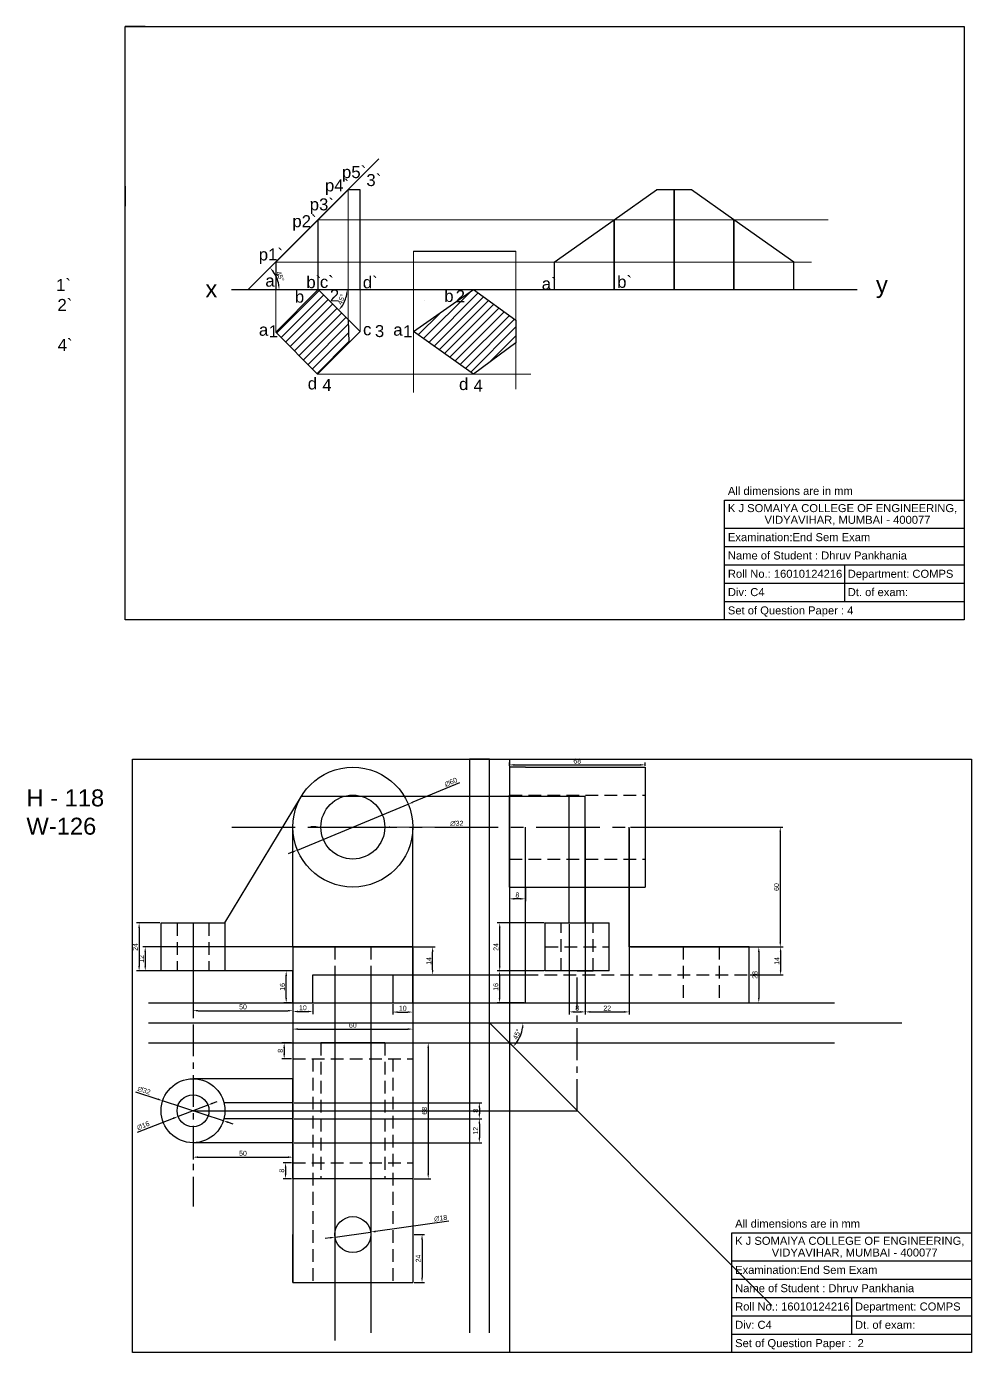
# Model space of a CAD drawing. Header units: millimetres. Extents: x 2670 to 4530, y 1869 to 2536.
# Drawn here: x 3589 to 4062, y 1869 to 2533 of the extents above; entities that cross this region are included whole.
import ezdxf

# ---------------------------------------------------------------- set-up
doc = ezdxf.new("R2010")
doc.units = ezdxf.units.MM
doc.linetypes.add('CENTER', pattern=[50.8, 31.75, -6.35, 6.35, -6.35])
doc.linetypes.add('HIDDEN', pattern=[9.525, 6.35, -3.175])
doc.styles.get("Standard").update_dxf_attribs({"font": 'arial.ttf'})
doc.dimstyles.new('ISO-25', dxfattribs={"dimtxt": 2.5, "dimasz": 2.5, "dimexe": 1.25, "dimexo": 0.625, "dimtad": 1, "dimtxsty": 'Standard', "dimcen": 2.5, "dimadec": 0, "dimazin": 0, "dimtfac": 1, "dimtmove": 0, "dimatfit": 3, "dimfxl": 1, "dimarcsym": 0})
pattern_1 = [(45, (32.4657, 0), (-2.245064, 2.245064), [])]

# ---------------------------------------------------------------- blocks, each defined once
blk = doc.blocks.new('*D21')
at = {"color": 0, "lineweight": -2, "transparency": 16777216}
for p, q in [((3721.33, 2059.87), (3717.35, 2059.87)), ((3718.6, 2046.37), (3718.6, 2057.37)), ((3721.33, 2043.87), (3717.35, 2043.87))]:
    blk.add_line(p, q, dxfattribs=at)
at = {"color": 0, "transparency": 16777216}
for points in [[(3718.18, 2057.37), (3719.02, 2057.37), (3718.6, 2059.87)], [(3718.18, 2046.37), (3719.02, 2046.37), (3718.6, 2043.87)]]:
    blk.add_solid(points, dxfattribs=at)
at = {"layer": 'Defpoints', "color": 0, "transparency": 16777216}
for p in [(3718.6, 2059.87), (3721.95, 2059.87), (3721.95, 2043.87)]:
    blk.add_point(p, dxfattribs=at)
at = {"color": 0, "transparency": 16777216, "insert": (3716.7, 2051.87), "char_height": 2.5, "attachment_point": 5, "rotation": 90}
blk.add_mtext('16', dxfattribs=at)
blk = doc.blocks.new('*D22')
at = {"color": 0, "lineweight": -2, "transparency": 16777216}
for p, q in [((3721.95, 2071.25), (3721.95, 2029.51)), ((3781.95, 2071.25), (3781.95, 2029.51)), ((3724.45, 2030.76), (3779.45, 2030.76))]:
    blk.add_line(p, q, dxfattribs=at)
at = {"color": 0, "transparency": 16777216}
for points in [[(3724.45, 2031.18), (3724.45, 2030.34), (3721.95, 2030.76)], [(3779.45, 2031.18), (3779.45, 2030.34), (3781.95, 2030.76)]]:
    blk.add_solid(points, dxfattribs=at)
at = {"layer": 'Defpoints', "color": 0, "transparency": 16777216}
for p in [(3721.95, 2071.87), (3781.95, 2071.87), (3781.95, 2030.76)]:
    blk.add_point(p, dxfattribs=at)
at = {"color": 0, "transparency": 16777216, "insert": (3751.95, 2032.66), "char_height": 2.5, "attachment_point": 5}
blk.add_mtext('60', dxfattribs=at)
blk = doc.blocks.new('*D23')
at = {"color": 0, "lineweight": -2, "transparency": 16777216}
for p, q in [((3721.95, 2043.25), (3721.95, 2038.3)), ((3724.45, 2039.55), (3729.45, 2039.55)), ((3731.95, 2043.25), (3731.95, 2038.3))]:
    blk.add_line(p, q, dxfattribs=at)
at = {"color": 0, "transparency": 16777216}
for points in [[(3724.45, 2039.97), (3724.45, 2039.13), (3721.95, 2039.55)], [(3729.45, 2039.97), (3729.45, 2039.13), (3731.95, 2039.55)]]:
    blk.add_solid(points, dxfattribs=at)
at = {"layer": 'Defpoints', "color": 0, "transparency": 16777216}
for p in [(3721.95, 2043.87), (3731.95, 2043.87), (3731.95, 2039.55)]:
    blk.add_point(p, dxfattribs=at)
at = {"color": 0, "transparency": 16777216, "insert": (3726.95, 2041.45), "char_height": 2.5, "attachment_point": 5}
blk.add_mtext('10', dxfattribs=at)
blk = doc.blocks.new('*D24')
at = {"color": 0, "lineweight": -2, "transparency": 16777216}
for p, q in [((3771.95, 2043.25), (3771.95, 2038.03)), ((3774.45, 2039.28), (3779.45, 2039.28)), ((3781.95, 2043.25), (3781.95, 2038.03))]:
    blk.add_line(p, q, dxfattribs=at)
at = {"color": 0, "transparency": 16777216}
for points in [[(3774.45, 2039.69), (3774.45, 2038.86), (3771.95, 2039.28)], [(3779.45, 2039.69), (3779.45, 2038.86), (3781.95, 2039.28)]]:
    blk.add_solid(points, dxfattribs=at)
at = {"layer": 'Defpoints', "color": 0, "transparency": 16777216}
for p in [(3771.95, 2043.87), (3781.95, 2043.87), (3781.95, 2039.28)]:
    blk.add_point(p, dxfattribs=at)
at = {"color": 0, "transparency": 16777216, "insert": (3776.95, 2041.18), "char_height": 2.5, "attachment_point": 5}
blk.add_mtext('10', dxfattribs=at)
blk = doc.blocks.new('*D25')
at = {"color": 0, "lineweight": -2, "transparency": 16777216}
for p, q in [((3733.45, 2131.93), (3730.95, 2131.93)), ((3735.95, 2131.92), (3767.95, 2131.83)), ((3807.76, 2131.71), (3770.45, 2131.82))]:
    blk.add_line(p, q, dxfattribs=at)
at = {"color": 0, "transparency": 16777216}
for points in [[(3733.45, 2132.34), (3733.45, 2131.51), (3735.95, 2131.92)], [(3770.45, 2132.23), (3770.45, 2131.4), (3767.95, 2131.83)]]:
    blk.add_solid(points, dxfattribs=at)
at = {"layer": 'Defpoints', "color": 0, "transparency": 16777216}
for p in [(3735.95, 2131.92), (3767.95, 2131.83)]:
    blk.add_point(p, dxfattribs=at)
at = {"color": 0, "transparency": 16777216, "insert": (3804.01, 2133.69), "char_height": 2.5, "attachment_point": 5, "rotation": 359.83366}
blk.add_mtext('∅32', dxfattribs=at)
blk = doc.blocks.new('*D26')
at = {"color": 0, "lineweight": -2, "transparency": 16777216}
for p, q in [((3805.28, 2153.96), (3781.98, 2144.31)), ((3724.23, 2120.39), (3779.67, 2143.35)), ((3721.92, 2119.44), (3719.61, 2118.48))]:
    blk.add_line(p, q, dxfattribs=at)
at = {"color": 0, "transparency": 16777216}
for points in [[(3781.82, 2144.69), (3782.14, 2143.92), (3779.67, 2143.35)], [(3721.76, 2119.82), (3722.08, 2119.05), (3724.23, 2120.39)]]:
    blk.add_solid(points, dxfattribs=at)
at = {"layer": 'Defpoints', "color": 0, "transparency": 16777216}
for p in [(3779.67, 2143.35), (3724.23, 2120.39)]:
    blk.add_point(p, dxfattribs=at)
at = {"color": 0, "transparency": 16777216, "insert": (3801.04, 2154.34), "char_height": 2.5, "attachment_point": 5, "rotation": 22.49556}
blk.add_mtext('∅60', dxfattribs=at)
blk = doc.blocks.new('*D27')
at = {"color": 0, "lineweight": -2, "transparency": 16777216}
for p, q in [((3679.42, 1992.73), (3664.48, 1987.01)), ((3681.76, 1993.63), (3684.09, 1994.52)), ((3644.16, 1979.23), (3662.14, 1986.12))]:
    blk.add_line(p, q, dxfattribs=at)
at = {"color": 0, "transparency": 16777216}
for points in [[(3681.61, 1994.02), (3681.91, 1993.24), (3679.42, 1992.73)], [(3662, 1986.51), (3662.29, 1985.73), (3664.48, 1987.01)]]:
    blk.add_solid(points, dxfattribs=at)
at = {"layer": 'Defpoints', "color": 0, "transparency": 16777216}
for p in [(3679.42, 1992.73), (3664.48, 1987.01)]:
    blk.add_point(p, dxfattribs=at)
at = {"color": 0, "transparency": 16777216, "insert": (3646.98, 1982.42), "char_height": 2.5, "attachment_point": 5, "rotation": 20.94905}
blk.add_mtext('∅16', dxfattribs=at)
blk = doc.blocks.new('*D28')
at = {"color": 0, "lineweight": -2, "transparency": 16777216}
for p, q in [((3643.2, 1999.31), (3654.37, 1995.64)), ((3687.15, 1984.88), (3656.75, 1994.86)), ((3689.53, 1984.1), (3691.9, 1983.32))]:
    blk.add_line(p, q, dxfattribs=at)
at = {"color": 0, "transparency": 16777216}
for points in [[(3654.5, 1996.04), (3654.24, 1995.25), (3656.75, 1994.86)], [(3689.66, 1984.5), (3689.4, 1983.71), (3687.15, 1984.88)]]:
    blk.add_solid(points, dxfattribs=at)
at = {"layer": 'Defpoints', "color": 0, "transparency": 16777216}
for p in [(3656.75, 1994.86), (3687.15, 1984.88)]:
    blk.add_point(p, dxfattribs=at)
at = {"color": 0, "transparency": 16777216, "insert": (3647.39, 2000.01), "char_height": 2.5, "attachment_point": 5, "rotation": 341.82234}
blk.add_mtext('∅32', dxfattribs=at)
blk = doc.blocks.new('*D29')
at = {"color": 0, "lineweight": -2, "transparency": 16777216}
for p, q in [((3782.58, 2023.87), (3790.95, 2023.87)), ((3789.7, 2021.37), (3789.7, 1958.37)), ((3782.58, 1955.87), (3790.95, 1955.87))]:
    blk.add_line(p, q, dxfattribs=at)
at = {"color": 0, "transparency": 16777216}
for points in [[(3789.28, 2021.37), (3790.12, 2021.37), (3789.7, 2023.87)], [(3789.28, 1958.37), (3790.12, 1958.37), (3789.7, 1955.87)]]:
    blk.add_solid(points, dxfattribs=at)
at = {"layer": 'Defpoints', "color": 0, "transparency": 16777216}
for p in [(3781.95, 2023.87), (3781.95, 1955.87), (3789.7, 1955.87)]:
    blk.add_point(p, dxfattribs=at)
at = {"color": 0, "transparency": 16777216, "insert": (3787.8, 1989.87), "char_height": 2.5, "attachment_point": 5, "rotation": 90}
blk.add_mtext('68', dxfattribs=at)
blk = doc.blocks.new('*D30')
at = {"color": 0, "lineweight": -2, "transparency": 16777216}
for p, q in [((3721.33, 1963.87), (3717.04, 1963.87)), ((3718.29, 1961.37), (3718.29, 1958.37)), ((3721.33, 1955.87), (3717.04, 1955.87))]:
    blk.add_line(p, q, dxfattribs=at)
at = {"color": 0, "transparency": 16777216}
for points in [[(3717.87, 1961.37), (3718.7, 1961.37), (3718.29, 1963.87)], [(3717.87, 1958.37), (3718.7, 1958.37), (3718.29, 1955.87)]]:
    blk.add_solid(points, dxfattribs=at)
at = {"layer": 'Defpoints', "color": 0, "transparency": 16777216}
for p in [(3721.95, 1963.87), (3718.29, 1955.87), (3721.95, 1955.87)]:
    blk.add_point(p, dxfattribs=at)
at = {"color": 0, "transparency": 16777216, "insert": (3716.39, 1959.87), "char_height": 2.5, "attachment_point": 5, "rotation": 90}
blk.add_mtext('8', dxfattribs=at)
blk = doc.blocks.new('*D31')
at = {"color": 0, "lineweight": -2, "transparency": 16777216}
for p, q in [((3721.33, 2023.87), (3716.34, 2023.87)), ((3717.59, 2021.37), (3717.59, 2018.37)), ((3721.33, 2015.87), (3716.34, 2015.87))]:
    blk.add_line(p, q, dxfattribs=at)
at = {"color": 0, "transparency": 16777216}
for points in [[(3717.18, 2021.37), (3718.01, 2021.37), (3717.59, 2023.87)], [(3717.18, 2018.37), (3718.01, 2018.37), (3717.59, 2015.87)]]:
    blk.add_solid(points, dxfattribs=at)
at = {"layer": 'Defpoints', "color": 0, "transparency": 16777216}
for p in [(3721.95, 2023.87), (3717.59, 2015.87), (3721.95, 2015.87)]:
    blk.add_point(p, dxfattribs=at)
at = {"color": 0, "transparency": 16777216, "insert": (3715.69, 2019.87), "char_height": 2.5, "attachment_point": 5, "rotation": 90}
blk.add_mtext('8', dxfattribs=at)
blk = doc.blocks.new('*D33')
at = {"color": 0, "lineweight": -2, "transparency": 16777216}
for p, q in [((3782.58, 1927.87), (3787.85, 1927.87)), ((3786.6, 1925.37), (3786.6, 1906.37)), ((3782.58, 1903.87), (3787.85, 1903.87))]:
    blk.add_line(p, q, dxfattribs=at)
at = {"color": 0, "transparency": 16777216}
for points in [[(3786.18, 1925.37), (3787.01, 1925.37), (3786.6, 1927.87)], [(3786.18, 1906.37), (3787.01, 1906.37), (3786.6, 1903.87)]]:
    blk.add_solid(points, dxfattribs=at)
at = {"layer": 'Defpoints', "color": 0, "transparency": 16777216}
for p in [(3781.95, 1927.87), (3781.95, 1903.87), (3786.6, 1903.87)]:
    blk.add_point(p, dxfattribs=at)
at = {"color": 0, "transparency": 16777216, "insert": (3784.72, 1915.87), "char_height": 2.5, "attachment_point": 5, "rotation": 90}
blk.add_mtext('24', dxfattribs=at)
blk = doc.blocks.new('*D34')
at = {"color": 0, "lineweight": -2, "transparency": 16777216}
for p, q in [((3671.95, 1973.25), (3671.95, 1965.39)), ((3721.95, 1973.25), (3721.95, 1965.39)), ((3674.45, 1966.64), (3719.45, 1966.64))]:
    blk.add_line(p, q, dxfattribs=at)
at = {"color": 0, "transparency": 16777216}
for points in [[(3674.45, 1967.06), (3674.45, 1966.22), (3671.95, 1966.64)], [(3719.45, 1967.06), (3719.45, 1966.22), (3721.95, 1966.64)]]:
    blk.add_solid(points, dxfattribs=at)
at = {"layer": 'Defpoints', "color": 0, "transparency": 16777216}
for p in [(3671.95, 1973.87), (3721.95, 1973.87), (3721.95, 1966.64)]:
    blk.add_point(p, dxfattribs=at)
at = {"color": 0, "transparency": 16777216, "insert": (3696.95, 1968.54), "char_height": 2.5, "attachment_point": 5}
blk.add_mtext('50', dxfattribs=at)
blk = doc.blocks.new('*D35')
at = {"color": 0, "lineweight": -2, "transparency": 16777216}
for p, q in [((3950.94, 2071.87), (3956.43, 2071.87)), ((3955.18, 2069.37), (3955.18, 2046.37)), ((3950.94, 2043.87), (3956.43, 2043.87))]:
    blk.add_line(p, q, dxfattribs=at)
at = {"color": 0, "transparency": 16777216}
for points in [[(3954.76, 2069.37), (3955.6, 2069.37), (3955.18, 2071.87)], [(3954.76, 2046.37), (3955.6, 2046.37), (3955.18, 2043.87)]]:
    blk.add_solid(points, dxfattribs=at)
at = {"layer": 'Defpoints', "color": 0, "transparency": 16777216}
for p in [(3950.31, 2071.87), (3950.31, 2043.87), (3955.18, 2043.87)]:
    blk.add_point(p, dxfattribs=at)
at = {"color": 0, "transparency": 16777216, "insert": (3953.28, 2057.87), "char_height": 2.5, "attachment_point": 5, "rotation": 90}
blk.add_mtext('28', dxfattribs=at)
blk = doc.blocks.new('*D66')
at = {"color": 0, "lineweight": -2, "transparency": 16777216}
for p, q in [((3847.69, 2083.87), (3824.23, 2083.87)), ((3825.48, 2062.37), (3825.48, 2081.37)), ((3847.69, 2059.87), (3824.23, 2059.87))]:
    blk.add_line(p, q, dxfattribs=at)
at = {"color": 0, "transparency": 16777216}
for points in [[(3825.07, 2081.37), (3825.9, 2081.37), (3825.48, 2083.87)], [(3825.07, 2062.37), (3825.9, 2062.37), (3825.48, 2059.87)]]:
    blk.add_solid(points, dxfattribs=at)
at = {"layer": 'Defpoints', "color": 0, "transparency": 16777216}
for p in [(3825.48, 2083.87), (3848.31, 2083.87), (3848.31, 2059.87)]:
    blk.add_point(p, dxfattribs=at)
at = {"color": 0, "transparency": 16777216, "insert": (3823.6, 2071.87), "char_height": 2.5, "attachment_point": 5, "rotation": 90}
blk.add_mtext('24', dxfattribs=at)
blk = doc.blocks.new('*D67')
at = {"color": 0, "lineweight": -2, "transparency": 16777216}
for p, q in [((3687.33, 2071.87), (3646.78, 2071.87)), ((3648.03, 2069.37), (3648.03, 2062.37)), ((3687.33, 2059.87), (3646.78, 2059.87))]:
    blk.add_line(p, q, dxfattribs=at)
at = {"color": 0, "transparency": 16777216}
for points in [[(3647.62, 2069.37), (3648.45, 2069.37), (3648.03, 2071.87)], [(3647.62, 2062.37), (3648.45, 2062.37), (3648.03, 2059.87)]]:
    blk.add_solid(points, dxfattribs=at)
at = {"layer": 'Defpoints', "color": 0, "transparency": 16777216}
for p in [(3687.95, 2071.87), (3648.03, 2059.87), (3687.95, 2059.87)]:
    blk.add_point(p, dxfattribs=at)
at = {"color": 0, "transparency": 16777216, "insert": (3646.15, 2065.87), "char_height": 2.5, "attachment_point": 5, "rotation": 90}
blk.add_mtext('12', dxfattribs=at)
blk = doc.blocks.new('*D68')
at = {"color": 0, "lineweight": -2, "transparency": 16777216}
for p, q in [((3655.33, 2083.87), (3643.71, 2083.87)), ((3644.96, 2081.37), (3644.96, 2062.37)), ((3655.33, 2059.87), (3643.71, 2059.87))]:
    blk.add_line(p, q, dxfattribs=at)
at = {"color": 0, "transparency": 16777216}
for points in [[(3644.55, 2081.37), (3645.38, 2081.37), (3644.96, 2083.87)], [(3644.55, 2062.37), (3645.38, 2062.37), (3644.96, 2059.87)]]:
    blk.add_solid(points, dxfattribs=at)
at = {"layer": 'Defpoints', "color": 0, "transparency": 16777216}
for p in [(3655.95, 2083.87), (3644.96, 2059.87), (3655.95, 2059.87)]:
    blk.add_point(p, dxfattribs=at)
at = {"color": 0, "transparency": 16777216, "insert": (3643.08, 2071.87), "char_height": 2.5, "attachment_point": 5, "rotation": 90}
blk.add_mtext('24', dxfattribs=at)
blk = doc.blocks.new('*D69')
at = {"color": 0, "lineweight": -2, "transparency": 16777216}
for p, q in [((3743.58, 2071.87), (3793.15, 2071.87)), ((3791.9, 2060.37), (3791.9, 2069.37)), ((3743.58, 2057.87), (3793.15, 2057.87))]:
    blk.add_line(p, q, dxfattribs=at)
at = {"color": 0, "transparency": 16777216}
for points in [[(3791.49, 2069.37), (3792.32, 2069.37), (3791.9, 2071.87)], [(3791.49, 2060.37), (3792.32, 2060.37), (3791.9, 2057.87)]]:
    blk.add_solid(points, dxfattribs=at)
at = {"layer": 'Defpoints', "color": 0, "transparency": 16777216}
for p in [(3742.95, 2071.87), (3791.9, 2071.87), (3742.95, 2057.87)]:
    blk.add_point(p, dxfattribs=at)
at = {"color": 0, "transparency": 16777216, "insert": (3790.02, 2064.87), "char_height": 2.5, "attachment_point": 5, "rotation": 90}
blk.add_mtext('14', dxfattribs=at)
blk = doc.blocks.new('*D70')
at = {"color": 0, "lineweight": -2, "transparency": 16777216}
for p, q in [((3722.58, 1985.87), (3816.53, 1985.87)), ((3815.28, 1983.37), (3815.28, 1976.37)), ((3722.58, 1973.87), (3816.53, 1973.87))]:
    blk.add_line(p, q, dxfattribs=at)
at = {"color": 0, "transparency": 16777216}
for points in [[(3814.87, 1983.37), (3815.7, 1983.37), (3815.28, 1985.87)], [(3814.87, 1976.37), (3815.7, 1976.37), (3815.28, 1973.87)]]:
    blk.add_solid(points, dxfattribs=at)
at = {"layer": 'Defpoints', "color": 0, "transparency": 16777216}
for p in [(3721.95, 1985.87), (3721.95, 1973.87), (3815.28, 1973.87)]:
    blk.add_point(p, dxfattribs=at)
at = {"color": 0, "transparency": 16777216, "insert": (3813.4, 1979.87), "char_height": 2.5, "attachment_point": 5, "rotation": 90}
blk.add_mtext('12', dxfattribs=at)
blk = doc.blocks.new('*D71')
at = {"color": 0, "lineweight": -2, "transparency": 16777216}
for p, q in [((3722.58, 1993.87), (3816.53, 1993.87)), ((3722.58, 1985.87), (3816.53, 1985.87)), ((3815.28, 1991.37), (3815.28, 1988.37))]:
    blk.add_line(p, q, dxfattribs=at)
at = {"color": 0, "transparency": 16777216}
for points in [[(3814.87, 1991.37), (3815.7, 1991.37), (3815.28, 1993.87)], [(3814.87, 1988.37), (3815.7, 1988.37), (3815.28, 1985.87)]]:
    blk.add_solid(points, dxfattribs=at)
at = {"layer": 'Defpoints', "color": 0, "transparency": 16777216}
for p in [(3721.95, 1993.87), (3721.95, 1985.87), (3815.28, 1985.87)]:
    blk.add_point(p, dxfattribs=at)
at = {"color": 0, "transparency": 16777216, "insert": (3813.38, 1989.87), "char_height": 2.5, "attachment_point": 5, "rotation": 90}
blk.add_mtext('8', dxfattribs=at)
blk = doc.blocks.new('*D72')
at = {"color": 0, "lineweight": -2, "transparency": 16777216}
for p, q in [((3799.93, 1934.63), (3763.34, 1929.48)), ((3740.56, 1926.27), (3738.09, 1925.92)), ((3743.04, 1926.62), (3760.86, 1929.13))]:
    blk.add_line(p, q, dxfattribs=at)
at = {"color": 0, "transparency": 16777216}
for points in [[(3740.5, 1926.68), (3740.62, 1925.86), (3743.04, 1926.62)], [(3763.28, 1929.89), (3763.4, 1929.06), (3760.86, 1929.13)]]:
    blk.add_solid(points, dxfattribs=at)
at = {"layer": 'Defpoints', "color": 0, "transparency": 16777216}
for p in [(3743.04, 1926.62), (3760.86, 1929.13)]:
    blk.add_point(p, dxfattribs=at)
at = {"color": 0, "transparency": 16777216, "insert": (3795.91, 1936.06), "char_height": 2.5, "attachment_point": 5, "rotation": 8.01814}
blk.add_mtext('∅18', dxfattribs=at)
blk = doc.blocks.new('*D73')
at = {"color": 0, "lineweight": -2, "transparency": 16777216}
for p, q in [((3890.94, 2131.87), (3967.18, 2131.87)), ((3965.93, 2129.37), (3965.93, 2074.37)), ((3890.94, 2071.87), (3967.18, 2071.87))]:
    blk.add_line(p, q, dxfattribs=at)
at = {"color": 0, "transparency": 16777216}
for points in [[(3965.51, 2129.37), (3966.34, 2129.37), (3965.93, 2131.87)], [(3965.51, 2074.37), (3966.34, 2074.37), (3965.93, 2071.87)]]:
    blk.add_solid(points, dxfattribs=at)
at = {"layer": 'Defpoints', "color": 0, "transparency": 16777216}
for p in [(3890.31, 2131.87), (3890.31, 2071.87), (3965.93, 2071.87)]:
    blk.add_point(p, dxfattribs=at)
at = {"color": 0, "transparency": 16777216, "insert": (3964.03, 2101.87), "char_height": 2.5, "attachment_point": 5, "rotation": 90}
blk.add_mtext('60', dxfattribs=at)
blk = doc.blocks.new('*D74')
at = {"color": 0, "lineweight": -2, "transparency": 16777216}
for p, q in [((3950.94, 2071.87), (3967.34, 2071.87)), ((3966.09, 2069.37), (3966.09, 2060.37)), ((3950.94, 2057.87), (3967.34, 2057.87))]:
    blk.add_line(p, q, dxfattribs=at)
at = {"color": 0, "transparency": 16777216}
for points in [[(3965.68, 2069.37), (3966.51, 2069.37), (3966.09, 2071.87)], [(3965.68, 2060.37), (3966.51, 2060.37), (3966.09, 2057.87)]]:
    blk.add_solid(points, dxfattribs=at)
at = {"layer": 'Defpoints', "color": 0, "transparency": 16777216}
for p in [(3950.31, 2071.87), (3950.31, 2057.87), (3966.09, 2057.87)]:
    blk.add_point(p, dxfattribs=at)
at = {"color": 0, "transparency": 16777216, "insert": (3964.21, 2064.87), "char_height": 2.5, "attachment_point": 5, "rotation": 90}
blk.add_mtext('14', dxfattribs=at)
blk = doc.blocks.new('*D75')
at = {"color": 0, "lineweight": -2, "transparency": 16777216}
for p, q in [((3837.69, 2059.87), (3824.16, 2059.87)), ((3825.41, 2057.37), (3825.41, 2046.37)), ((3837.69, 2043.87), (3824.16, 2043.87))]:
    blk.add_line(p, q, dxfattribs=at)
at = {"color": 0, "transparency": 16777216}
for points in [[(3824.99, 2057.37), (3825.82, 2057.37), (3825.41, 2059.87)], [(3824.99, 2046.37), (3825.82, 2046.37), (3825.41, 2043.87)]]:
    blk.add_solid(points, dxfattribs=at)
at = {"layer": 'Defpoints', "color": 0, "transparency": 16777216}
for p in [(3838.31, 2059.87), (3825.41, 2043.87), (3838.31, 2043.87)]:
    blk.add_point(p, dxfattribs=at)
at = {"color": 0, "transparency": 16777216, "insert": (3823.51, 2051.87), "char_height": 2.5, "attachment_point": 5, "rotation": 90}
blk.add_mtext('16', dxfattribs=at)
blk = doc.blocks.new('*D76')
at = {"color": 0, "lineweight": -2, "transparency": 16777216}
for p, q in [((3830.31, 2101.25), (3830.31, 2094.72)), ((3838.31, 2101.25), (3838.31, 2094.72)), ((3835.81, 2095.97), (3832.81, 2095.97))]:
    blk.add_line(p, q, dxfattribs=at)
at = {"color": 0, "transparency": 16777216}
for points in [[(3832.81, 2096.39), (3832.81, 2095.56), (3830.31, 2095.97)], [(3835.81, 2096.39), (3835.81, 2095.56), (3838.31, 2095.97)]]:
    blk.add_solid(points, dxfattribs=at)
at = {"layer": 'Defpoints', "color": 0, "transparency": 16777216}
for p in [(3830.31, 2101.87), (3838.31, 2101.87), (3830.31, 2095.97)]:
    blk.add_point(p, dxfattribs=at)
at = {"color": 0, "transparency": 16777216, "insert": (3834.31, 2097.88), "char_height": 2.5, "attachment_point": 5}
blk.add_mtext('8', dxfattribs=at)
blk = doc.blocks.new('*D77')
at = {"color": 0, "lineweight": -2, "transparency": 16777216}
for p, q in [((3830.31, 2162.5), (3830.31, 2164.28)), ((3898.31, 2162.5), (3898.31, 2164.28)), ((3832.81, 2163.03), (3895.81, 2163.03))]:
    blk.add_line(p, q, dxfattribs=at)
at = {"color": 0, "transparency": 16777216}
for points in [[(3832.81, 2163.45), (3832.81, 2162.61), (3830.31, 2163.03)], [(3895.81, 2163.45), (3895.81, 2162.61), (3898.31, 2163.03)]]:
    blk.add_solid(points, dxfattribs=at)
at = {"layer": 'Defpoints', "color": 0, "transparency": 16777216}
for p in [(3830.31, 2161.87), (3898.31, 2163.03), (3898.31, 2161.87)]:
    blk.add_point(p, dxfattribs=at)
at = {"color": 0, "transparency": 16777216, "insert": (3864.31, 2164.93), "char_height": 2.5, "attachment_point": 5}
blk.add_mtext('68', dxfattribs=at)
blk = doc.blocks.new('*D78')
at = {"color": 0, "lineweight": -2, "transparency": 16777216}
for p, q in [((3868.31, 2131.25), (3868.31, 2038.11)), ((3890.31, 2131.25), (3890.31, 2038.11)), ((3870.81, 2039.36), (3887.81, 2039.36))]:
    blk.add_line(p, q, dxfattribs=at)
at = {"color": 0, "transparency": 16777216}
for points in [[(3870.81, 2039.78), (3870.81, 2038.95), (3868.31, 2039.36)], [(3887.81, 2039.78), (3887.81, 2038.95), (3890.31, 2039.36)]]:
    blk.add_solid(points, dxfattribs=at)
at = {"layer": 'Defpoints', "color": 0, "transparency": 16777216}
for p in [(3868.31, 2131.87), (3890.31, 2131.87), (3890.31, 2039.36)]:
    blk.add_point(p, dxfattribs=at)
at = {"color": 0, "transparency": 16777216, "insert": (3879.31, 2041.24), "char_height": 2.5, "attachment_point": 5}
blk.add_mtext('22', dxfattribs=at)
blk = doc.blocks.new('*D79')
at = {"color": 0, "lineweight": -2, "transparency": 16777216}
for p, q in [((3860.31, 2083.25), (3860.31, 2038.11)), ((3868.31, 2083.25), (3868.31, 2038.11)), ((3862.81, 2039.36), (3865.81, 2039.36))]:
    blk.add_line(p, q, dxfattribs=at)
at = {"color": 0, "transparency": 16777216}
for points in [[(3862.81, 2039.78), (3862.81, 2038.95), (3860.31, 2039.36)], [(3865.81, 2039.78), (3865.81, 2038.95), (3868.31, 2039.36)]]:
    blk.add_solid(points, dxfattribs=at)
at = {"layer": 'Defpoints', "color": 0, "transparency": 16777216}
for p in [(3860.31, 2083.87), (3868.31, 2083.87), (3868.31, 2039.36)]:
    blk.add_point(p, dxfattribs=at)
at = {"color": 0, "transparency": 16777216, "insert": (3864.31, 2041.27), "char_height": 2.5, "attachment_point": 5}
blk.add_mtext('8', dxfattribs=at)
blk = doc.blocks.new('*D80')
at = {"color": 0, "lineweight": -2, "transparency": 16777216}
for p, q in [((3671.95, 2071.25), (3671.95, 2038.72)), ((3721.95, 2071.25), (3721.95, 2038.72)), ((3674.45, 2039.97), (3719.45, 2039.97))]:
    blk.add_line(p, q, dxfattribs=at)
at = {"color": 0, "transparency": 16777216}
for points in [[(3674.45, 2040.39), (3674.45, 2039.55), (3671.95, 2039.97)], [(3719.45, 2040.39), (3719.45, 2039.55), (3721.95, 2039.97)]]:
    blk.add_solid(points, dxfattribs=at)
at = {"layer": 'Defpoints', "color": 0, "transparency": 16777216}
for p in [(3671.95, 2071.87), (3721.95, 2071.87), (3721.95, 2039.97)]:
    blk.add_point(p, dxfattribs=at)
at = {"color": 0, "transparency": 16777216, "insert": (3696.95, 2041.87), "char_height": 2.5, "attachment_point": 5}
blk.add_mtext('50', dxfattribs=at)
blk = doc.blocks.new('*D81')
at = {"color": 0, "lineweight": -2, "transparency": 16777216}
blk.add_arc((3820.31, 2033.87), 16.82, 323.52512, 351.47488, dxfattribs=at)
at = {"color": 0, "transparency": 16777216}
for points in [[(3836.53, 2031.41), (3837.36, 2031.35), (3837.13, 2033.87)], [(3834.15, 2023.6), (3833.52, 2024.15), (3832.2, 2021.98)]]:
    blk.add_solid(points, dxfattribs=at)
at = {"layer": 'Defpoints', "color": 0, "transparency": 16777216}
for p in [(3649.58, 2033.87), (3820.31, 2033.87), (4026.85, 2033.87), (3834.88, 2025.46), (3961.73, 1892.45)]:
    blk.add_point(p, dxfattribs=at)
at = {"color": 0, "transparency": 16777216, "insert": (3834.1, 2028.16), "char_height": 2.5, "attachment_point": 5, "rotation": 67.5}
blk.add_mtext('45°', dxfattribs=at)
blk = doc.blocks.new('*D89')
at = {"color": 0, "lineweight": -2, "transparency": 16777216}
blk.add_arc((3734.54, 2400.93), 14.55, 324.85689, 350.14311, dxfattribs=at)
at = {"color": 0, "lineweight": 30, "transparency": 16777216}
for points in [[(3748.46, 2398.48), (3749.29, 2398.41), (3749.09, 2400.93)], [(3746.76, 2392.29), (3746.12, 2392.83), (3744.83, 2390.64)]]:
    blk.add_solid(points, dxfattribs=at)
at = {"layer": 'Defpoints', "color": 0, "lineweight": 30, "transparency": 16777216}
for p in [(3713.33, 2400.93), (3734.54, 2400.93), (3755.55, 2400.93), (3747.14, 2393.66), (3755.55, 2379.92)]:
    blk.add_point(p, dxfattribs=at)
at = {"color": 0, "lineweight": 30, "transparency": 16777216, "insert": (3746.23, 2396.09), "char_height": 2.5, "attachment_point": 5, "rotation": 67.5}
blk.add_mtext('45°', dxfattribs=at)
blk = doc.blocks.new('*D90')
at = {"color": 0, "lineweight": -2, "transparency": 16777216}
blk.add_arc((3699.54, 2400.93), 15.5, 9.25385, 35.74615, dxfattribs=at)
at = {"color": 0, "lineweight": 30, "transparency": 16777216}
for points in [[(3711.8, 2409.72), (3712.43, 2410.25), (3710.5, 2411.89)], [(3715.25, 2403.46), (3714.42, 2403.39), (3715.03, 2400.93)]]:
    blk.add_solid(points, dxfattribs=at)
at = {"layer": 'Defpoints', "color": 0, "lineweight": 30, "transparency": 16777216}
for p in [(3765.01, 2466.41), (3714.51, 2404.94), (3691.21, 2400.93), (3699.54, 2400.93), (4004.48, 2400.93)]:
    blk.add_point(p, dxfattribs=at)
at = {"color": 0, "lineweight": 30, "transparency": 16777216, "insert": (3715.61, 2407.59), "char_height": 2.5, "attachment_point": 5, "rotation": 292.5}
blk.add_mtext('45°', dxfattribs=at)

msp = doc.modelspace()

# ---------------------------------------------------------------- hatches: boundary and pattern name
at = {"lineweight": 30}
h = msp.add_hatch(dxfattribs=at)
h.set_pattern_fill('ANSI31', color=256)
h.set_pattern_definition(pattern_1)
h.paths.add_polyline_path([(3713.326, 2379.719), (3734.339, 2358.706), (3749.988, 2374.354), (3749.538, 2385.933), (3734.539, 2400.933)])
h = msp.add_hatch(dxfattribs=at)
h.set_pattern_fill('ANSI31', color=256)
h.set_pattern_definition(pattern_1)
h.paths.add_polyline_path([(3833.614, 2374.354), (3833.614, 2385.598), (3812.401, 2400.933), (3782.401, 2379.919), (3812.401, 2358.706)])

# ---------------------------------------------------------------- linework, layer by layer
for p, q in [((3638.022, 2532.672), (4058.022, 2532.672)), ((3638.022, 2235.672), (3638.022, 2532.672)), ((3638.022, 2532.672), (3848.022, 2532.672)), ((3638.022, 2532.672), (3648.022, 2532.672)), ((3648.022, 2532.672), (3638.022, 2532.672)), ((3638.022, 2532.672), (3788.022, 2532.672)), ((4058.022, 2532.672), (4058.022, 2235.672)), ((3638.022, 2452.672), (3638.022, 2451.672)), ((3638.022, 2452.672), (3638.022, 2442.672)), ((3938.022, 2295.495), (4058.022, 2295.495)), ((3938.022, 2235.672), (3938.022, 2295.495)), ((4058.022, 2290.672), (4058.022, 2235.672)), ((3938.022, 2281.505), (4058.022, 2281.505)), ((3938.022, 2272.339), (4058.022, 2272.339)), ((3938.022, 2263.172), (4058.022, 2263.172)), ((3998.022, 2263.172), (3998.022, 2244.839)), ((3938.022, 2254.005), (4058.022, 2254.005)), ((3938.022, 2244.839), (4058.022, 2244.839)), ((4058.022, 2235.672), (3638.022, 2235.672)), ((4058.022, 2235.672), (3938.022, 2235.672)), ((3641.645, 2165.855), (4061.645, 2165.855)), ((3641.645, 1868.855), (3641.645, 2165.855)), ((3820.312, 2165.855), (3810.312, 2165.855)), ((3810.312, 2165.855), (3810.312, 1878.699)), ((3820.312, 2165.855), (3830.312, 2165.855)), ((3830.312, 2165.855), (3830.312, 1868.855)), ((4061.645, 2165.855), (4061.645, 1868.855)), ((3726.264, 2147.37), (3868.312, 2147.37)), ((3830.312, 2115.873), (3830.312, 2147.873)), ((3830.312, 2101.873), (3830.312, 2115.873)), ((3663.95, 2083.872), (3671.95, 2083.872)), ((3926.312, 2071.873), (3917.312, 2071.873)), ((3926.312, 2071.873), (3935.312, 2071.873)), ((3742.95, 2057.872), (3742.95, 1874.928)), ((3760.95, 2057.872), (3760.95, 1878.61)), ((3771.95, 2057.872), (3838.312, 2057.872)), ((3864.312, 2059.873), (3856.312, 2059.873)), ((3864.312, 2059.873), (3872.312, 2059.873)), ((3649.583, 2043.873), (3993.115, 2043.873)), ((3721.95, 2043.872), (3721.95, 1903.873)), ((3781.95, 2043.872), (3781.95, 1903.873)), ((3820.312, 2033.873), (3961.734, 1892.451)), ((3649.583, 2023.873), (3993.115, 2023.873)), ((3671.95, 1989.873), (3864.312, 1989.873)), ((3941.645, 1928.678), (4061.645, 1928.678)), ((3941.645, 1868.855), (3941.645, 1928.678)), ((4061.645, 1923.855), (4061.645, 1868.855)), ((3941.645, 1914.689), (4061.645, 1914.689)), ((3941.645, 1905.522), (4061.645, 1905.522)), ((3941.645, 1896.355), (4061.645, 1896.355)), ((4001.645, 1896.355), (4001.645, 1878.022)), ((3941.645, 1887.189), (4061.645, 1887.189)), ((3941.645, 1878.022), (4061.645, 1878.022)), ((4061.645, 1868.855), (3641.645, 1868.855)), ((4061.645, 1868.855), (3941.645, 1868.855))]:
    msp.add_line(p, q)
at = {"lineweight": 9}
for p, q in [((3699.538, 2400.933), (3765.012, 2466.406)), ((3749.538, 2450.933), (3749.538, 2385.933)), ((3734.539, 2435.933), (3989.829, 2435.933)), ((3782.401, 2420.157), (3782.401, 2349.483)), ((3833.614, 2420.157), (3833.614, 2351.04)), ((3713.326, 2414.72), (3981.557, 2414.72)), ((3702.288, 2403.682), (3699.538, 2400.933)), ((3713.326, 2379.719), (3713.326, 2400.933)), ((3734.539, 2400.933), (3734.539, 2400.933)), ((3755.553, 2379.919), (3755.553, 2400.933)), ((3787.652, 2395.408), (3787.652, 2395.408)), ((3734.339, 2358.706), (3841.142, 2358.706))]:
    msp.add_line(p, q, dxfattribs=at)
at = {"lineweight": 30}
for p, q in [((3713.326, 2414.72), (3749.538, 2450.933)), ((3882.748, 2435.933), (3903.961, 2450.933)), ((3942.748, 2435.933), (3921.536, 2450.933)), ((3734.539, 2400.933), (3734.539, 2435.933)), ((3852.748, 2414.72), (3882.748, 2435.933)), ((3972.748, 2414.72), (3942.748, 2435.933)), ((3782.401, 2420.157), (3833.614, 2420.157)), ((3691.209, 2400.933), (4004.483, 2400.933)), ((3782.401, 2379.919), (3812.401, 2400.933)), ((3812.401, 2400.933), (3833.614, 2385.598)), ((3749.538, 2385.933), (3749.988, 2374.354)), ((3833.614, 2385.598), (3833.614, 2374.354)), ((3812.401, 2358.706), (3782.401, 2379.919)), ((3833.614, 2374.354), (3812.401, 2358.706)), ((3820.312, 1878.699), (3820.312, 2165.855)), ((3838.312, 2161.873), (3830.312, 2161.873)), ((3830.312, 2161.873), (3830.312, 2101.873)), ((3838.312, 2161.873), (3898.312, 2161.873)), ((3898.312, 2161.873), (3898.312, 2101.873)), ((3687.95, 2083.872), (3726.264, 2147.37)), ((3860.312, 2083.873), (3860.312, 2147.37)), ((3868.312, 2083.873), (3868.312, 2147.37)), ((3721.95, 2071.872), (3721.95, 2131.872)), ((3781.95, 2071.872), (3781.95, 2131.872)), ((3830.312, 2101.873), (3830.312, 2131.873)), ((3838.312, 2043.873), (3838.312, 2131.873)), ((3890.312, 2071.873), (3890.312, 2131.873)), ((3830.312, 2101.873), (3838.312, 2101.873)), ((3838.312, 2101.873), (3898.312, 2101.873)), ((3655.95, 2059.872), (3655.95, 2083.872)), ((3655.95, 2083.872), (3687.95, 2083.872)), ((3655.95, 2083.872), (3663.95, 2083.872)), ((3663.95, 2083.872), (3681.95, 2083.872)), ((3663.95, 2083.872), (3679.95, 2083.872)), ((3681.95, 2083.872), (3681.95, 2083.872)), ((3687.95, 2083.872), (3687.95, 2059.872)), ((3848.312, 2059.873), (3848.312, 2083.873)), ((3848.312, 2083.873), (3880.312, 2083.873)), ((3880.312, 2059.873), (3880.312, 2083.873)), ((3687.95, 2071.872), (3671.95, 2071.872)), ((3721.95, 2071.872), (3687.95, 2071.872)), ((3781.95, 2071.872), (3721.95, 2071.872)), ((3721.95, 2071.872), (3721.95, 2071.872)), ((3721.95, 2071.872), (3721.95, 2043.872)), ((3721.95, 2071.872), (3751.95, 2071.872)), ((3751.95, 2071.872), (3742.95, 2071.872)), ((3742.95, 2071.872), (3742.95, 2071.872)), ((3742.95, 2071.872), (3760.95, 2071.872)), ((3751.95, 2071.872), (3751.95, 2071.872)), ((3760.95, 2071.872), (3760.95, 2071.872)), ((3781.95, 2043.872), (3781.95, 2071.872)), ((3848.312, 2059.873), (3848.312, 2071.873)), ((3950.312, 2071.873), (3890.312, 2071.873)), ((3950.312, 2043.873), (3950.312, 2071.873)), ((3721.95, 2059.872), (3655.95, 2059.872)), ((3721.95, 2043.872), (3721.95, 2059.872)), ((3731.95, 2043.872), (3731.95, 2057.872)), ((3731.95, 2057.872), (3771.95, 2057.872)), ((3771.95, 2057.872), (3771.95, 2043.872)), ((3880.312, 2059.873), (3848.312, 2059.873)), ((3721.95, 2043.872), (3731.95, 2043.872)), ((3771.95, 2043.872), (3781.95, 2043.872)), ((3838.312, 2043.873), (3950.312, 2043.873)), ((3649.583, 2033.873), (4026.853, 2033.873)), ((3721.95, 2023.873), (3781.95, 2023.873)), ((3721.95, 2023.873), (3721.95, 1903.873)), ((3721.95, 2023.873), (3721.95, 1955.873)), ((3721.95, 2023.873), (3721.95, 1963.873)), ((3721.95, 2023.873), (3751.95, 2023.873)), ((3721.95, 2023.873), (3721.95, 2015.873)), ((3767.95, 2023.873), (3735.95, 2023.873)), ((3735.95, 2023.873), (3735.95, 2023.873)), ((3751.95, 2023.873), (3767.95, 2023.873)), ((3767.95, 2023.873), (3767.95, 2023.873)), ((3781.95, 2023.873), (3781.95, 1903.873)), ((3721.95, 2015.873), (3721.95, 2015.873)), ((3721.95, 2005.873), (3671.95, 2005.873)), ((3721.95, 1993.873), (3721.95, 2005.873)), ((3721.95, 1993.873), (3687.95, 1993.873)), ((3721.95, 1985.873), (3721.95, 1993.873)), ((3721.95, 1985.873), (3687.95, 1985.873)), ((3721.95, 1955.873), (3721.95, 1985.873)), ((3721.95, 1985.873), (3721.95, 1973.873)), ((3721.95, 1973.873), (3671.95, 1973.873)), ((3721.95, 1955.873), (3721.95, 1955.873)), ((3721.95, 1955.873), (3781.95, 1955.873)), ((3721.95, 1903.873), (3721.95, 1927.873)), ((3721.95, 1903.873), (3781.95, 1903.873))]:
    msp.add_line(p, q, dxfattribs=at)
at = {"linetype": 'HIDDEN', "lineweight": 30}
for p, q in [((3830.312, 2147.873), (3898.312, 2147.873)), ((3830.312, 2115.873), (3898.312, 2115.873)), ((3663.95, 2083.872), (3663.95, 2059.872)), ((3679.95, 2083.872), (3679.95, 2059.872)), ((3856.312, 2059.873), (3856.312, 2083.873)), ((3872.312, 2059.873), (3872.312, 2083.873)), ((3742.95, 2071.872), (3742.95, 2057.872)), ((3760.95, 2071.872), (3760.95, 2057.872)), ((3848.312, 2071.873), (3880.312, 2071.873)), ((3917.312, 2071.873), (3917.312, 2043.873)), ((3935.312, 2071.873), (3935.312, 2043.873)), ((3838.312, 2057.872), (3950.312, 2057.872)), ((3735.95, 2023.873), (3735.95, 1955.873)), ((3767.95, 2023.873), (3767.95, 1955.873)), ((3721.95, 2015.873), (3781.95, 2015.873)), ((3731.95, 2015.873), (3731.95, 1903.873)), ((3771.95, 2015.873), (3771.95, 1903.873)), ((3721.95, 1963.873), (3781.95, 1963.873))]:
    msp.add_line(p, q, dxfattribs=at)
at = {"linetype": 'CENTER', "lineweight": 30}
msp.add_line((3691.375, 2131.872), (3936.13, 2131.872), dxfattribs=at)
at = {"linetype": 'CENTER', "lineweight": 30, "ltscale": 0.5}
for p, q in [((3671.95, 2083.872), (3671.95, 1941.962)), ((3864.312, 1989.873), (3864.312, 2059.873)), ((3671.95, 1989.873), (3864.312, 1989.873))]:
    msp.add_line(p, q, dxfattribs=at)
at = {"lineweight": 30}
for points in [[(3713.326, 2414.72), (3713.326, 2400.933), (3755.553, 2400.933), (3755.553, 2450.933), (3749.538, 2450.933)], [(3882.748, 2435.933), (3882.748, 2400.933), (3912.748, 2400.933), (3912.748, 2450.933), (3903.961, 2450.933)], [(3921.536, 2450.933), (3912.748, 2450.933), (3912.748, 2400.933), (3942.748, 2400.933), (3942.748, 2435.933)], [(3852.748, 2414.72), (3852.748, 2400.933), (3882.748, 2400.933), (3882.748, 2435.933)], [(3942.748, 2435.933), (3942.748, 2400.933), (3972.748, 2400.933), (3972.748, 2414.72)]]:
    msp.add_lwpolyline(points, dxfattribs=at)
msp.add_lwpolyline([(3713.326, 2379.719), (3734.539, 2400.933), (3755.553, 2379.919), (3734.339, 2358.706)], close=True, dxfattribs=at)
for centre, radius in [((3751.95, 2131.872), 30), ((3751.95, 2131.872), 16), ((3671.95, 1989.873), 16), ((3671.95, 1989.873), 8), ((3751.95, 1927.873), 9)]:
    msp.add_circle(centre, radius, dxfattribs=at)

# ---------------------------------------------------------------- texts
at = {"lineweight": 9}
for s, p in [('p5`', (3746.524, 2456.787)), ('p4`', (3738.006, 2450.138)), ('p3`', (3730.368, 2440.633)), ('p2`', (3721.678, 2432.203)), ('p1`', (3704.861, 2415.552)), ('a`', (3846.511, 2400.933)), ('b`', (3884.283, 2401.85))]:
    msp.add_text(s, height=6, dxfattribs=at).set_placement(p)
at = {"lineweight": 30}
for s, height, p in [('3`', 6, (3758.724, 2452.801)), ('1`', 6, (3603.419, 2400.307)), ('x', 8.5, (3678.167, 2397.068)), ('a`', 6, (3708.146, 2402.42)), ('b`', 6, (3728.691, 2401.685)), ('c`', 6, (3735.461, 2401.804)), ('d`', 6, (3756.954, 2401.598)), ('y', 8.5, (4013.827, 2399.238)), ('2`', 6, (3604.086, 2390.282)), ('b', 6, (3722.943, 2394.431)), ('2', 6, (3740.46, 2395.011)), ('b', 6, (3797.716, 2394.787)), ('2', 6, (3803.456, 2394.667)), ('3', 6, (3763.002, 2377.208)), ('4`', 6, (3604.225, 2370.258)), ('a', 6, (3704.949, 2377.854)), ('1', 6, (3709.826, 2377.048)), ('c', 6, (3757.07, 2378.089)), ('a', 6, (3772.197, 2377.882)), ('1', 6, (3777.075, 2377.076)), ('d', 6, (3729.389, 2350.958)), ('d', 6, (3805.103, 2350.667)), ('4', 6, (3736.688, 2350.192)), ('4', 6, (3812.402, 2349.902))]:
    msp.add_text(s, height=height, dxfattribs=at).set_placement(p)
for s, height, p in [('All dimensions are in mm', 4.00791, (3939.7, 2298.178)), ('K J SOMAIYA COLLEGE OF ENGINEERING, ', 4.00791, (3939.7, 2289.57)), ('VIDYAVIHAR, MUMBAI - 400077', 4.00791, (3958.037, 2283.718)), ('Examination:End Sem Exam ', 4.00791, (3939.7, 2275.021)), ('Name of Student : Dhruv Pankhania', 4.00791, (3939.7, 2265.854)), ('Roll No.: 16010124216', 4.00791, (3939.7, 2256.688)), ('Department: COMPS ', 4.00791, (3999.7, 2256.688)), ('Div: C4 ', 4.0079, (3939.7, 2247.521)), ('Dt. of exam:', 4.00791, (3999.7, 2247.521)), ('Set of Question Paper : 4', 4.00791, (3939.7, 2238.354)), ('All dimensions are in mm', 4.00791, (3943.323, 1931.361)), ('K J SOMAIYA COLLEGE OF ENGINEERING, ', 4.00791, (3943.323, 1922.753)), ('VIDYAVIHAR, MUMBAI - 400077', 4.00791, (3961.66, 1916.901)), ('Examination:End Sem Exam ', 4.00791, (3943.323, 1908.204)), ('Name of Student : Dhruv Pankhania', 4.00791, (3943.323, 1899.038)), ('Roll No.: 16010124216', 4.00791, (3943.323, 1889.871)), ('Department: COMPS ', 4.00791, (4003.323, 1889.871)), ('Div: C4 ', 4.0079, (3943.323, 1880.704)), ('Dt. of exam:', 4.00791, (4003.323, 1880.704)), ('Set of Question Paper :  2', 4.00791, (3943.323, 1871.538))]:
    msp.add_text(s, height=height).set_placement(p)
at = {"insert": (3588.551, 2150.755), "char_height": 8.5, "attachment_point": 1}
msp.add_mtext_dynamic_manual_height_columns('H - 118\\PW-126', width=38.89521, gutter_width=42.5, heights=[24.235], dxfattribs=at)

# ---------------------------------------------------------------- dimensions: what is measured, and where the dimension line sits
at = {"lineweight": 30}
for base, line1, line2, picture, middle in [((3714.506, 2404.943), ((3691.209, 2400.933), (4004.483, 2400.933)), ((3699.538, 2400.933), (3765.012, 2466.406)), '*D90', (3715.607, 2407.588)), ((3747.139, 2393.658), ((3734.539, 2400.933), (3755.553, 2379.919)), ((3713.326, 2400.933), (3755.553, 2400.933)), '*D89', (3746.229, 2396.09))]:
    dim = msp.add_angular_dim_2l(base=base, line1=line1, line2=line2, dimstyle='ISO-25', dxfattribs=at)
    dim.commit()
    dim.dimension.update_dxf_attribs({"geometry": picture, "text_midpoint": middle})
for base, p1, p2, picture, middle in [((3898.312, 2163.029), (3830.312, 2161.873), (3898.312, 2161.873), '*D77', (3864.312, 2164.931)), ((3890.312, 2039.364), (3868.312, 2131.872), (3890.312, 2131.873), '*D78', (3879.312, 2041.244)), ((3830.312, 2095.974), (3838.312, 2101.873), (3830.312, 2101.873), '*D76', (3834.312, 2097.876)), ((3868.312, 2039.364), (3860.312, 2083.873), (3868.312, 2083.873), '*D79', (3864.312, 2041.266)), ((3721.95, 2039.971), (3671.95, 2071.872), (3721.95, 2071.872), '*D80', (3696.95, 2041.873)), ((3781.95, 2030.761), (3721.95, 2071.872), (3781.95, 2071.872), '*D22', (3751.95, 2032.662)), ((3731.95, 2039.55), (3721.95, 2043.872), (3731.95, 2043.872), '*D23', (3726.95, 2041.451)), ((3781.95, 2039.275), (3771.95, 2043.872), (3781.95, 2043.872), '*D24', (3776.95, 2041.177)), ((3721.95, 1966.639), (3671.95, 1973.873), (3721.95, 1973.873), '*D34', (3696.95, 1968.54))]:
    dim = msp.add_linear_dim(base=base, p1=p1, p2=p2, dimstyle='ISO-25')
    dim.commit()
    dim.dimension.update_dxf_attribs({"geometry": picture, "text_midpoint": middle})
for p1, p2, picture, middle in [((3724.233, 2120.393), (3779.668, 2143.35), '*D26', (3801.797, 2152.514)), ((3735.95, 2131.918), (3767.95, 2131.825), '*D25', (3804.002, 2131.721)), ((3687.152, 1984.881), (3656.749, 1994.864), '*D28', (3646.775, 1998.139)), ((3679.421, 1992.733), (3664.479, 1987.012), '*D27', (3647.68, 1980.581)), ((3743.038, 1926.617), (3760.862, 1929.128), '*D72', (3796.185, 1934.104))]:
    dim = msp.add_diameter_dim_2p(p1=p1, p2=p2, dimstyle='ISO-25')
    dim.commit()
    dim.dimension.update_dxf_attribs({"geometry": picture, "text_midpoint": middle, "dimtype": 163})
for base, p1, p2, picture, middle in [((3965.927, 2071.873), (3890.312, 2131.873), (3890.312, 2071.873), '*D73', (3964.026, 2101.873)), ((3644.964, 2059.872), (3655.95, 2083.872), (3655.95, 2059.872), '*D68', (3643.083, 2071.872)), ((3825.483, 2083.873), (3848.312, 2059.873), (3848.312, 2083.873), '*D66', (3823.603, 2071.873)), ((3648.034, 2059.872), (3687.95, 2071.872), (3687.95, 2059.872), '*D67', (3646.154, 2065.872)), ((3791.903, 2071.872), (3742.95, 2057.872), (3742.95, 2071.872), '*D69', (3790.023, 2064.872)), ((3966.093, 2057.872), (3950.312, 2071.873), (3950.312, 2057.872), '*D74', (3964.213, 2064.872)), ((3718.6, 2059.872), (3721.95, 2043.872), (3721.95, 2059.872), '*D21', (3716.699, 2051.872)), ((3825.407, 2043.873), (3838.312, 2059.873), (3838.312, 2043.873), '*D75', (3823.505, 2051.873)), ((3717.592, 2015.873), (3721.95, 2023.873), (3721.95, 2015.873), '*D31', (3715.69, 2019.873)), ((3789.699, 1955.873), (3781.95, 2023.873), (3781.95, 1955.873), '*D29', (3787.797, 1989.873)), ((3815.282, 1985.873), (3721.95, 1993.873), (3721.95, 1985.873), '*D71', (3813.381, 1989.873)), ((3815.282, 1973.873), (3721.95, 1985.873), (3721.95, 1973.873), '*D70', (3813.402, 1979.873)), ((3718.287, 1955.873), (3721.95, 1963.873), (3721.95, 1955.873), '*D30', (3716.386, 1959.873)), ((3786.596, 1903.873), (3781.95, 1927.873), (3781.95, 1903.873), '*D33', (3784.716, 1915.873))]:
    dim = msp.add_linear_dim(base=base, p1=p1, p2=p2, angle=90, dimstyle='ISO-25')
    dim.commit()
    dim.dimension.update_dxf_attribs({"geometry": picture, "text_midpoint": middle})
dim = msp.add_linear_dim(base=(3955.179, 2043.873), p1=(3950.312, 2071.873), p2=(3950.312, 2043.873), angle=90, dimstyle='ISO-25')
dim.commit()
dim.dimension.update_dxf_attribs({"geometry": '*D35', "text_midpoint": (3955.179, 2057.872), "dimtype": 160})
dim = msp.add_angular_dim_2l(base=(3834.877, 2025.464), line1=((3649.583, 2033.873), (4026.853, 2033.873)), line2=((3820.312, 2033.873), (3961.734, 1892.451)), dimstyle='ISO-25')
dim.commit()
dim.dimension.update_dxf_attribs({"geometry": '*D81', "text_midpoint": (3834.098, 2028.163)})

doc.saveas('drawing.dxf')
